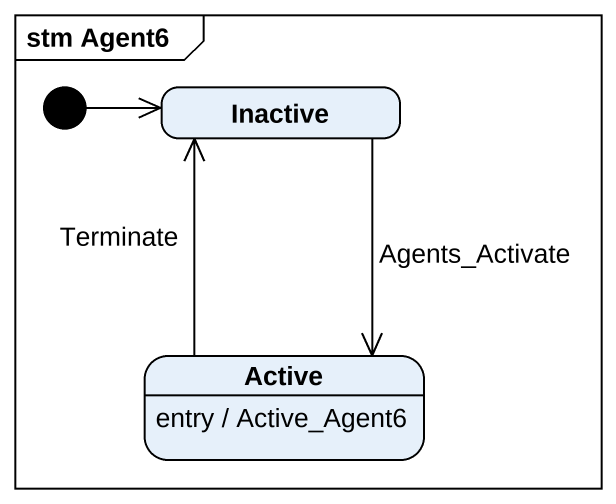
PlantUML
@startuml
mainframe stm Agent6
hide empty description
state Inactive
state Active
Active : entry / Active_Agent6
[*] -right-> Inactive
Inactive --> Active : Agents_Activate
Active -up-> Inactive : Terminate
@enduml
